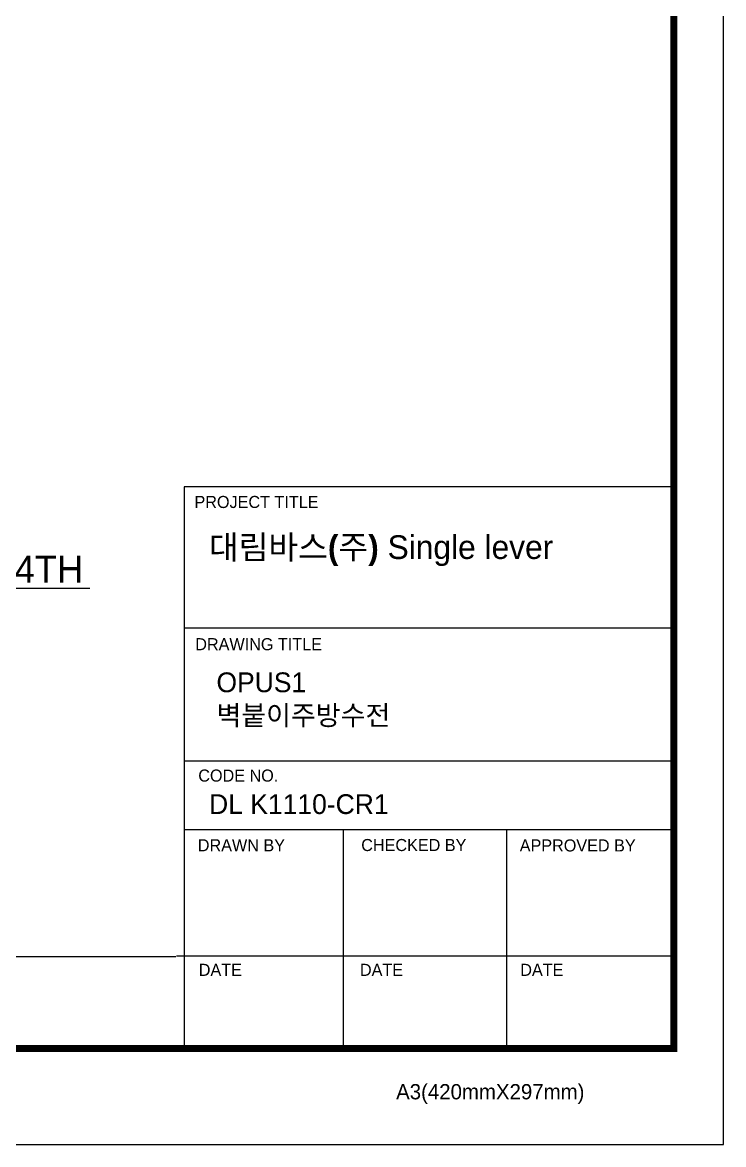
# Model space of a CAD drawing. Extents: x 0 to 1128, y 0 to 827.
# Drawn here: x 870.3 to 1128.4, y 0 to 413.4 of the extents above; entities that cross this region are included whole.
import ezdxf
from ezdxf import colors
from ezdxf.entities.mleader import LeaderData, LeaderLine
from ezdxf.math import Vec2, Vec3

# ---------------------------------------------------------------- set-up
doc = ezdxf.new("R2010")
doc.units = 0
doc.header["$LTSCALE"] = 10
doc.header["$MEASUREMENT"] = 0
doc.layers.get('0').update_dxf_attribs({"linetype": 'CONTINUOUS'})
doc.styles.add('Daelim Dimension', font='')
doc.styles.get("Standard").update_dxf_attribs({"font": ''})
doc.styles.get('Daelim Dimension').set_extended_font_data('나눔고딕')
doc.styles.get('Standard').set_extended_font_data('GulimChe')

msp = doc.modelspace()

# ---------------------------------------------------------------- linework, layer by layer
at = {"color": 5, "ltscale": 40}
for p, q in [((1110.15, 242.36), (929.8, 242.36)), ((1110.15, 190.24), (929.8, 190.24)), ((1110.15, 190.24), (929.8, 190.24)), ((1110.15, 141.2), (929.8, 141.2)), ((1110.15, 141.2), (929.8, 141.2)), ((1110.15, 115.91), (929.8, 115.91)), ((1110.15, 115.91), (929.8, 115.91)), ((988.38, 115.91), (988.38, 35.4)), ((1048.5, 115.91), (1048.5, 35.4)), ((1110.15, 69.4), (926.95, 69.4)), ((1110.15, 69.4), (931.21, 69.4)), ((1110.15, 35.4), (955.59, 35.4))]:
    msp.add_line(p, q, dxfattribs=at)
at = {"color": 5, "ltscale": 0.5}
msp.add_line((929.8, 242.36), (929.8, 34.31), dxfattribs=at)
at = {"color": 5}
msp.add_line((18.14, 69.28), (926.74, 69.28), dxfattribs=at)
at = {"ltscale": 0.5}
msp.add_lwpolyline([(0, 0), (1128.4, 0), (1128.4, 826.8), (0, 826.8)], close=True, dxfattribs=at)
at = {"color": 5, "linetype": 'ByBlock', "lineweight": 200, "const_width": 2.6}
msp.add_lwpolyline([(18.14, 35.4), (1110.14, 35.4), (1110.14, 807.6), (18.14, 807.6)], close=True, dxfattribs=at)

# ---------------------------------------------------------------- texts
at = {"color": 5, "ltscale": 40, "style": 'Daelim Dimension'}
for s, height, p in [('PROJECT TITLE', 4.453, (933.62, 234.51)), ('DRAWING TITLE', 4.453, (933.91, 182.11)), ('CODE NO.', 4.453, (935.02, 133.71)), ('DRAWN BY', 4.453, (934.85, 108.04)), ('CHECKED BY', 4.453, (995.01, 108.12)), ('APPROVED BY', 4.453, (1053.36, 107.97)), ('DATE', 4.453, (935.2, 62.14)), ('DATE', 4.453, (994.54, 62.14)), ('DATE', 4.453, (1053.57, 62.14)), ('A3(420mmX297mm)', 5.6201, (1007.85, 16.66))]:
    msp.add_text(s, height=height, dxfattribs=at).set_placement(p)
at = {"attachment_point": 1, "style": 'Daelim Dimension'}
for s, insert, char_height, width in [('{\\fPretendard Variable SemiBold|b0|i0|c129|p2;\\C7;대림바스(주)} Single lever', (938.92, 224.46), 8.7291, 140.2959), (' OPUS1\\P 벽붙이주방수전 ', (939, 173.94), 7.287, 122.6352), ('DL K1110-CR1', (939, 129.06), 7.2871, 122.6352)]:
    msp.add_mtext(s, dxfattribs=dict(at, insert=insert, char_height=char_height, width=width))

# ---------------------------------------------------------------- leaders
at = {"ltscale": 0.5}
ml = msp.add_multileader_mtext('Standard', dxfattribs=at)
ml.set_content('{\\f나눔고딕|b0|i0|c129|p50;G1/2-14TH}', color=256)
ml.set_leader_properties(color=5)
ml.build(insert=Vec2(0, 0))
ml.multileader.update_dxf_attribs({"text_left_attachment_type": 6, "text_right_attachment_type": 6, "dogleg_length": 0.36, "arrow_head_size": 5})
ctx = ml.context
ctx.base_point, ctx.char_height, ctx.arrow_head_size, ctx.landing_gap_size, ctx.plane_origin = Vec3(826.41, 204.95), 10, 5, 0.09, Vec3(818.59, 175.15)
ctx.left_attachment, ctx.right_attachment = 6, 6
notes = []
notes.append((ctx, [(0, (1, 1, 0), (826.05, 204.95), (1, 0), 0.36, [(0, [(784.62, 233.98)], 0, [])])]))
ctx.mtext.insert, ctx.mtext.flow_direction = Vec3(826.5, 216.95), 5
for ctx, leaders in notes:
    for number, flags, end, landing, length, lines in leaders:
        leader = LeaderData()
        leader.index, (leader.has_last_leader_line, leader.has_dogleg_vector, leader.attachment_direction) = number, flags
        leader.last_leader_point, leader.dogleg_vector, leader.dogleg_length = Vec3(end), Vec3(landing), length
        for number, points, colour, breaks in lines:
            line = LeaderLine()
            line.index, line.vertices, line.color, line.breaks = number, Vec3.list(points), colors.encode_raw_color(colour), breaks
            leader.lines.append(line)
        ctx.leaders.append(leader)

doc.saveas('drawing.dxf')
